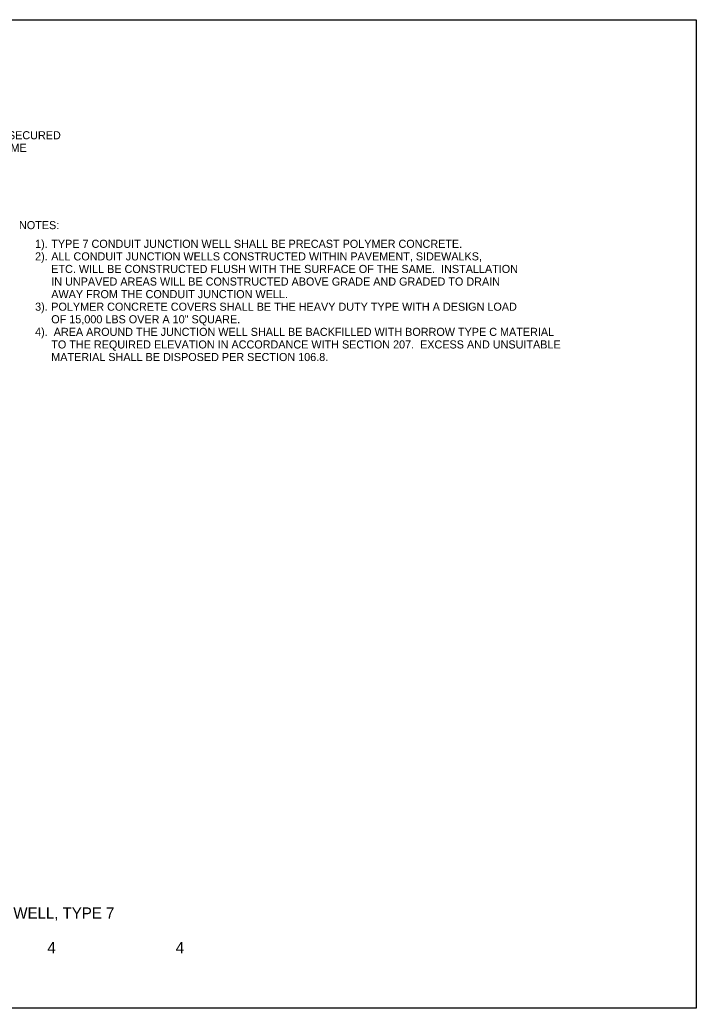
# Model space of a CAD drawing. Extents: x 0 to 17, y 0 to 11.
# Drawn here: x 9.47 to 17, y 0 to 11 of the extents above; entities that cross this region are included whole.
import ezdxf

# ---------------------------------------------------------------- set-up
doc = ezdxf.new("R2010")
doc.units = 0
for name, color, linetype in [('1013 STD_ Frame', 7, 'Continuous'), ('Default', 7, 'Continuous'), ('SD_P_Dimension Text', 7, 'Continuous')]:
    doc.layers.add(name, color=color, linetype=linetype)

msp = doc.modelspace()

# ---------------------------------------------------------------- linework, layer by layer
at = {"layer": 'Default'}
msp.add_lwpolyline([(0, 11), (17, 11), (17, 0), (0, 0)], close=True, dxfattribs=at)

# ---------------------------------------------------------------- texts
at = {"layer": '1013 STD_ Frame'}
for s, p in [('CONDUIT JUNCTION WELL, TYPE 7', (7.699, 0.997)), ('4', (9.777, 0.612)), ('4', (11.206, 0.612))]:
    msp.add_text(s, height=0.125, dxfattribs=at).set_placement(p)
at = {"layer": 'SD_P_Dimension Text'}
for s, p in [('WITH WASHERS TO BE SECURED', (7.96, 9.67)), ('INTO THE WELL FRAME', (8.169, 9.53)), ('NOTES:', (9.461, 8.67)), ('1).', (9.64, 8.462)), ('TYPE 7 CONDUIT JUNCTION WELL SHALL BE PRECAST POLYMER CONCRETE.', (9.82, 8.462)), ('2).', (9.64, 8.322)), ('ALL CONDUIT JUNCTION WELLS CONSTRUCTED WITHIN PAVEMENT, SIDEWALKS,', (9.82, 8.322)), ('ETC. WILL BE CONSTRUCTED FLUSH WITH THE SURFACE OF THE SAME.  INSTALLATION', (9.82, 8.182)), ('IN UNPAVED AREAS WILL BE CONSTRUCTED ABOVE GRADE AND GRADED TO DRAIN', (9.82, 8.042)), ('AWAY FROM THE CONDUIT JUNCTION WELL.', (9.82, 7.902)), ('3).', (9.64, 7.762)), ('POLYMER CONCRETE COVERS SHALL BE THE HEAVY DUTY TYPE WITH A DESIGN LOAD', (9.82, 7.762)), ('OF 15,000 LBS OVER A 10" SQUARE.', (9.82, 7.622)), ('4).  AREA AROUND THE JUNCTION WELL SHALL BE BACKFILLED WITH BORROW TYPE C MATERIAL', (9.64, 7.482)), ('TO THE REQUIRED ELEVATION IN ACCORDANCE WITH SECTION 207.  EXCESS AND UNSUITABLE', (9.82, 7.342)), ('MATERIAL SHALL BE DISPOSED PER SECTION 106.8.', (9.82, 7.202))]:
    msp.add_text(s, height=0.09, dxfattribs=at).set_placement(p)

doc.saveas('drawing.dxf')
